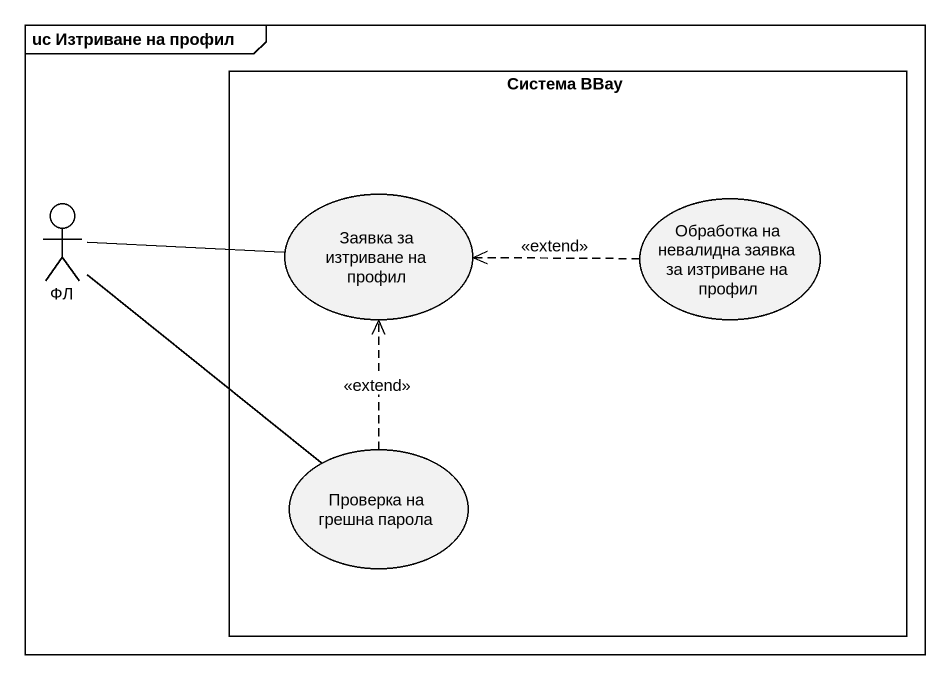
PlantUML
@startuml
mainframe uc Изтриване на профил
rectangle "Система BBay" as Система_BBay {
  usecase "Заявка за изтриване на профил" as Заявка_за_изтриване_на
  usecase "Обработка на невалидна заявка за изтриване на профил" as Обработка_на_невалидна
  usecase "Проверка на грешна парола" as Проверка_на_грешна_парола
}
actor ФЛ
ФЛ -right- Заявка_за_изтриване_на
ФЛ -- Проверка_на_грешна_парола
Обработка_на_невалидна .left.> Заявка_за_изтриване_на : <<extend>>
Проверка_на_грешна_парола .up.> Заявка_за_изтриване_на : <<extend>>
@enduml
